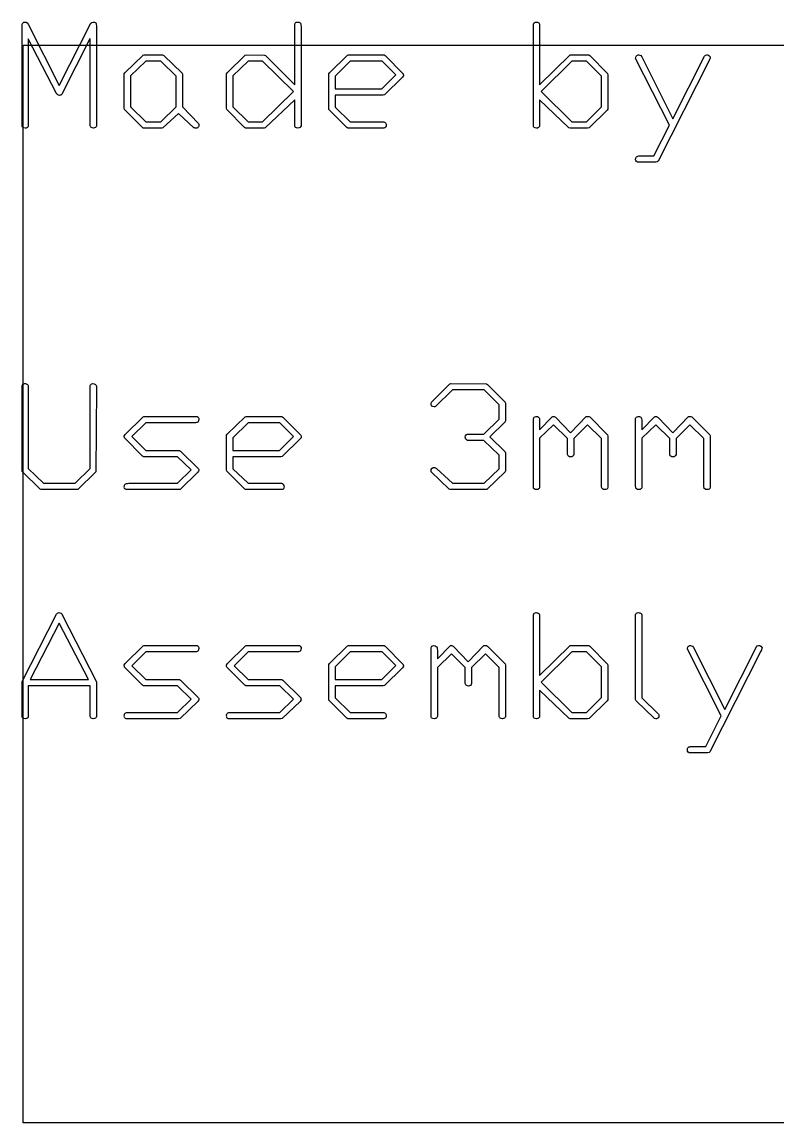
# Model space of a CAD drawing. Header units: millimetres. Extents: x -2305 to 1184, y -190 to 1638.
# Drawn here: x -1755.9 to -1711.5, y 612.7 to 677.5 of the extents above; entities that cross this region are included whole.
import ezdxf

# ---------------------------------------------------------------- set-up
doc = ezdxf.new("R2010")
doc.units = ezdxf.units.MM

msp = doc.modelspace()

# ---------------------------------------------------------------- linework, layer by layer
at = {"color": 7, "linetype": 'Continuous'}
for p, q in [((-1755.869, 676.114), (-1503.14, 676.114)), ((-1755.869, 612.731), (-1755.869, 676.114)), ((-1503.14, 612.731), (-1755.869, 612.731))]:
    msp.add_line(p, q, dxfattribs=at)
at = {"color": 7, "linetype": 'Continuous', "flags": 128}
for points in [[(-1755.64, 677.414), (-1755.587, 677.346), (-1755.587, 677.346), (-1753.758, 673.736), (-1753.758, 673.736), (-1751.892, 677.397), (-1751.892, 677.397), (-1751.833, 677.44), (-1751.762, 677.465), (-1751.762, 677.465), (-1751.688, 677.453), (-1751.606, 677.414), (-1751.606, 677.414), (-1751.587, 677.375), (-1751.573, 677.316), (-1751.565, 677.236), (-1751.563, 677.136), (-1751.563, 677.136), (-1751.563, 671.364), (-1751.563, 671.364), (-1751.585, 671.305), (-1751.622, 671.262), (-1751.678, 671.236), (-1751.748, 671.228), (-1751.748, 671.228), (-1751.822, 671.239), (-1751.882, 671.27), (-1751.905, 671.295), (-1751.921, 671.328), (-1751.931, 671.367), (-1751.934, 671.414), (-1751.934, 671.414), (-1751.934, 676.486), (-1751.934, 676.486), (-1751.96, 676.469), (-1751.96, 676.469), (-1753.602, 673.229), (-1753.602, 673.229), (-1753.63, 673.196), (-1753.663, 673.173), (-1753.699, 673.158), (-1753.74, 673.153), (-1753.74, 673.153), (-1753.797, 673.16), (-1753.846, 673.181), (-1753.888, 673.214), (-1753.921, 673.263), (-1753.921, 673.263), (-1755.572, 676.486), (-1755.572, 676.486), (-1755.572, 671.363), (-1755.572, 671.363), (-1755.582, 671.33), (-1755.601, 671.3), (-1755.63, 671.271), (-1755.67, 671.246), (-1755.67, 671.246), (-1755.705, 671.233), (-1755.758, 671.228), (-1755.758, 671.228), (-1755.836, 671.237), (-1755.895, 671.266), (-1755.916, 671.29), (-1755.931, 671.322), (-1755.94, 671.364), (-1755.944, 671.414), (-1755.944, 671.414), (-1755.944, 677.339), (-1755.944, 677.339), (-1755.919, 677.388), (-1755.882, 677.425), (-1755.832, 677.451), (-1755.77, 677.465), (-1755.77, 677.465), (-1755.698, 677.453), (-1755.64, 677.414)], [(-1739.589, 677.419), (-1739.564, 677.389), (-1739.548, 677.343), (-1739.538, 677.284), (-1739.534, 677.211), (-1739.534, 677.211), (-1739.534, 671.364), (-1739.534, 671.364), (-1739.556, 671.305), (-1739.593, 671.262), (-1739.649, 671.236), (-1739.72, 671.228), (-1739.72, 671.228), (-1739.793, 671.239), (-1739.853, 671.27), (-1739.876, 671.294), (-1739.893, 671.327), (-1739.902, 671.365), (-1739.905, 671.411), (-1739.905, 671.411), (-1739.905, 672.899), (-1739.905, 672.899), (-1741.646, 671.236), (-1741.646, 671.236), (-1741.707, 671.228), (-1741.707, 671.228), (-1742.798, 671.228), (-1742.798, 671.228), (-1742.85, 671.262), (-1742.85, 671.262), (-1743.907, 672.312), (-1743.907, 672.312), (-1743.915, 672.396), (-1743.915, 672.396), (-1743.915, 674.426), (-1743.915, 674.426), (-1743.88, 674.486), (-1743.88, 674.486), (-1742.815, 675.517), (-1742.815, 675.517), (-1742.728, 675.535), (-1742.728, 675.535), (-1741.69, 675.525), (-1741.69, 675.525), (-1741.62, 675.5), (-1741.62, 675.5), (-1739.905, 673.77), (-1739.905, 673.77), (-1739.905, 677.354), (-1739.905, 677.354), (-1739.88, 677.396), (-1739.848, 677.429), (-1739.813, 677.451), (-1739.77, 677.465), (-1739.77, 677.465), (-1739.71, 677.463), (-1739.661, 677.454), (-1739.62, 677.44), (-1739.589, 677.419)], [(-1725.554, 677.418), (-1725.531, 677.388), (-1725.513, 677.342), (-1725.504, 677.283), (-1725.501, 677.209), (-1725.501, 677.209), (-1725.501, 673.779), (-1725.501, 673.779), (-1723.699, 675.535), (-1723.699, 675.535), (-1722.616, 675.527), (-1722.616, 675.527), (-1722.556, 675.492), (-1722.556, 675.492), (-1721.508, 674.443), (-1721.508, 674.443), (-1721.491, 674.366), (-1721.491, 674.366), (-1721.491, 672.345), (-1721.491, 672.345), (-1721.526, 672.277), (-1721.526, 672.277), (-1722.591, 671.236), (-1722.591, 671.236), (-1722.678, 671.228), (-1722.678, 671.228), (-1723.716, 671.228), (-1723.716, 671.228), (-1723.786, 671.253), (-1723.786, 671.253), (-1725.501, 672.899), (-1725.501, 672.899), (-1725.501, 671.362), (-1725.501, 671.362), (-1725.51, 671.329), (-1725.53, 671.299), (-1725.559, 671.27), (-1725.598, 671.244), (-1725.598, 671.244), (-1725.633, 671.233), (-1725.686, 671.228), (-1725.686, 671.228), (-1725.764, 671.237), (-1725.823, 671.266), (-1725.844, 671.29), (-1725.859, 671.323), (-1725.868, 671.364), (-1725.872, 671.415), (-1725.872, 671.415), (-1725.872, 677.347), (-1725.872, 677.347), (-1725.85, 677.392), (-1725.816, 677.427), (-1725.774, 677.451), (-1725.721, 677.465), (-1725.721, 677.465), (-1725.668, 677.462), (-1725.621, 677.454), (-1725.584, 677.439), (-1725.554, 677.418)], [(-1747.602, 675.501), (-1746.531, 674.451), (-1746.531, 674.451), (-1746.514, 674.4), (-1746.514, 674.4), (-1746.514, 672.473), (-1746.514, 672.473), (-1745.568, 671.493), (-1745.568, 671.493), (-1745.548, 671.431), (-1745.543, 671.399), (-1745.543, 671.399), (-1745.545, 671.37), (-1745.551, 671.348), (-1745.551, 671.348), (-1745.57, 671.305), (-1745.596, 671.271), (-1745.627, 671.246), (-1745.664, 671.228), (-1745.664, 671.228), (-1745.724, 671.229), (-1745.77, 671.233), (-1745.806, 671.237), (-1745.829, 671.244), (-1745.829, 671.244), (-1746.733, 672.096), (-1746.733, 672.096), (-1747.653, 671.236), (-1747.653, 671.236), (-1747.714, 671.228), (-1747.714, 671.228), (-1748.809, 671.228), (-1748.809, 671.228), (-1748.861, 671.262), (-1748.861, 671.262), (-1749.921, 672.312), (-1749.921, 672.312), (-1749.929, 672.396), (-1749.929, 672.396), (-1749.929, 674.426), (-1749.929, 674.426), (-1749.894, 674.486), (-1749.894, 674.486), (-1748.814, 675.517), (-1748.814, 675.517), (-1748.761, 675.535), (-1748.761, 675.535), (-1747.673, 675.527), (-1747.673, 675.527), (-1747.602, 675.501)], [(-1734.582, 675.492), (-1733.531, 674.424), (-1733.531, 674.424), (-1733.519, 674.397), (-1733.514, 674.347), (-1733.514, 674.347), (-1733.516, 674.304), (-1733.522, 674.277), (-1733.522, 674.277), (-1733.566, 674.217), (-1733.566, 674.217), (-1734.624, 673.176), (-1734.624, 673.176), (-1734.711, 673.159), (-1734.711, 673.159), (-1737.529, 673.159), (-1737.529, 673.159), (-1737.529, 672.449), (-1737.529, 672.449), (-1736.636, 671.599), (-1736.636, 671.599), (-1734.66, 671.599), (-1734.66, 671.599), (-1734.617, 671.581), (-1734.582, 671.559), (-1734.558, 671.534), (-1734.543, 671.507), (-1734.527, 671.454), (-1734.521, 671.414), (-1734.521, 671.414), (-1734.529, 671.333), (-1734.556, 671.275), (-1734.599, 671.24), (-1734.66, 671.228), (-1734.66, 671.228), (-1736.78, 671.228), (-1736.78, 671.228), (-1736.832, 671.262), (-1736.832, 671.262), (-1737.892, 672.312), (-1737.892, 672.312), (-1737.901, 672.396), (-1737.901, 672.396), (-1737.901, 674.426), (-1737.901, 674.426), (-1737.866, 674.486), (-1737.866, 674.486), (-1736.797, 675.517), (-1736.797, 675.517), (-1736.745, 675.535), (-1736.745, 675.535), (-1734.643, 675.527), (-1734.643, 675.527), (-1734.582, 675.492)], [(-1719.554, 675.492), (-1719.501, 675.414), (-1719.501, 675.414), (-1717.659, 671.775), (-1717.659, 671.775), (-1715.798, 675.457), (-1715.798, 675.457), (-1715.743, 675.507), (-1715.668, 675.535), (-1715.668, 675.535), (-1715.601, 675.528), (-1715.546, 675.505), (-1715.504, 675.467), (-1715.477, 675.415), (-1715.477, 675.415), (-1715.464, 675.409), (-1715.459, 675.402), (-1715.464, 675.392), (-1715.477, 675.38), (-1715.477, 675.38), (-1715.477, 675.365), (-1715.477, 675.355), (-1715.477, 675.355), (-1715.48, 675.329), (-1715.489, 675.297), (-1715.506, 675.257), (-1715.529, 675.21), (-1715.529, 675.21), (-1718.53, 669.284), (-1718.53, 669.284), (-1718.584, 669.248), (-1718.66, 669.223), (-1718.66, 669.223), (-1719.745, 669.223), (-1719.745, 669.223), (-1719.81, 669.267), (-1719.849, 669.329), (-1719.849, 669.329), (-1719.855, 669.36), (-1719.857, 669.4), (-1719.857, 669.4), (-1719.854, 669.445), (-1719.844, 669.486), (-1719.826, 669.518), (-1719.802, 669.546), (-1719.768, 669.567), (-1719.722, 669.583), (-1719.665, 669.591), (-1719.596, 669.595), (-1719.596, 669.595), (-1718.78, 669.595), (-1718.78, 669.595), (-1717.868, 671.392), (-1717.868, 671.392), (-1719.857, 675.312), (-1719.857, 675.312), (-1719.845, 675.405), (-1719.805, 675.474), (-1719.777, 675.501), (-1719.744, 675.52), (-1719.708, 675.531), (-1719.666, 675.535), (-1719.666, 675.535), (-1719.612, 675.524), (-1719.554, 675.492)], [(-1746.885, 674.29), (-1747.788, 675.163), (-1747.788, 675.163), (-1748.655, 675.163), (-1748.655, 675.163), (-1749.558, 674.298), (-1749.558, 674.298), (-1749.558, 672.473), (-1749.558, 672.473), (-1748.655, 671.599), (-1748.655, 671.599), (-1747.788, 671.599), (-1747.788, 671.599), (-1746.885, 672.482), (-1746.885, 672.482), (-1746.885, 674.29)], [(-1739.98, 673.381), (-1741.792, 675.163), (-1741.792, 675.163), (-1742.65, 675.163), (-1742.65, 675.163), (-1743.544, 674.298), (-1743.544, 674.298), (-1743.544, 672.473), (-1743.544, 672.473), (-1742.65, 671.599), (-1742.65, 671.599), (-1741.801, 671.599), (-1741.801, 671.599), (-1739.98, 673.381)], [(-1733.957, 674.351), (-1734.772, 675.163), (-1734.772, 675.163), (-1736.636, 675.163), (-1736.636, 675.163), (-1737.529, 674.282), (-1737.529, 674.282), (-1737.529, 673.53), (-1737.529, 673.53), (-1734.781, 673.53), (-1734.781, 673.53), (-1733.957, 674.351)], [(-1721.862, 674.29), (-1722.754, 675.163), (-1722.754, 675.163), (-1723.611, 675.163), (-1723.611, 675.163), (-1725.421, 673.381), (-1725.421, 673.381), (-1723.611, 671.599), (-1723.611, 671.599), (-1722.754, 671.599), (-1722.754, 671.599), (-1721.862, 672.482), (-1721.862, 672.482), (-1721.862, 674.29)], [(-1755.626, 656.16), (-1755.603, 656.13), (-1755.585, 656.085), (-1755.576, 656.026), (-1755.572, 655.953), (-1755.572, 655.953), (-1755.572, 651.211), (-1755.572, 651.211), (-1754.683, 650.341), (-1754.683, 650.341), (-1752.824, 650.341), (-1752.824, 650.341), (-1751.934, 651.22), (-1751.934, 651.22), (-1751.934, 656.088), (-1751.934, 656.088), (-1751.909, 656.134), (-1751.874, 656.168), (-1751.833, 656.193), (-1751.783, 656.207), (-1751.783, 656.207), (-1751.695, 656.195), (-1751.625, 656.16), (-1751.598, 656.13), (-1751.578, 656.085), (-1751.566, 656.026), (-1751.563, 655.953), (-1751.563, 655.953), (-1751.598, 651.011), (-1751.598, 651.011), (-1752.665, 649.978), (-1752.665, 649.978), (-1752.751, 649.97), (-1752.751, 649.97), (-1754.824, 649.97), (-1754.824, 649.97), (-1754.876, 650.003), (-1754.876, 650.003), (-1755.926, 651.046), (-1755.926, 651.046), (-1755.944, 651.131), (-1755.944, 651.131), (-1755.944, 656.088), (-1755.944, 656.088), (-1755.922, 656.134), (-1755.888, 656.168), (-1755.846, 656.193), (-1755.793, 656.207), (-1755.793, 656.207), (-1755.739, 656.204), (-1755.693, 656.195), (-1755.656, 656.181), (-1755.626, 656.16)], [(-1728.573, 656.156), (-1727.523, 655.123), (-1727.523, 655.123), (-1727.505, 655.048), (-1727.505, 655.048), (-1727.505, 654.023), (-1727.505, 654.023), (-1727.531, 653.964), (-1727.531, 653.964), (-1728.429, 653.084), (-1728.429, 653.084), (-1727.531, 652.187), (-1727.531, 652.187), (-1727.505, 652.128), (-1727.505, 652.128), (-1727.505, 651.079), (-1727.505, 651.079), (-1727.531, 651.01), (-1727.531, 651.01), (-1728.601, 649.978), (-1728.601, 649.978), (-1728.688, 649.97), (-1728.688, 649.97), (-1730.765, 649.97), (-1730.765, 649.97), (-1730.817, 650.003), (-1730.817, 650.003), (-1731.878, 651.021), (-1731.878, 651.021), (-1731.884, 651.053), (-1731.886, 651.103), (-1731.886, 651.103), (-1731.884, 651.139), (-1731.878, 651.161), (-1731.878, 651.161), (-1731.851, 651.206), (-1731.814, 651.24), (-1731.769, 651.264), (-1731.713, 651.277), (-1731.713, 651.277), (-1731.672, 651.274), (-1731.633, 651.261), (-1731.597, 651.241), (-1731.566, 651.212), (-1731.566, 651.212), (-1730.631, 650.341), (-1730.631, 650.341), (-1728.769, 650.341), (-1728.769, 650.341), (-1727.877, 651.202), (-1727.877, 651.202), (-1727.877, 652.005), (-1727.877, 652.005), (-1728.775, 652.865), (-1728.775, 652.865), (-1729.741, 652.865), (-1729.741, 652.865), (-1729.801, 652.894), (-1729.844, 652.936), (-1729.871, 652.992), (-1729.879, 653.06), (-1729.879, 653.06), (-1729.864, 653.136), (-1729.819, 653.202), (-1729.819, 653.202), (-1729.793, 653.217), (-1729.761, 653.229), (-1729.72, 653.234), (-1729.671, 653.237), (-1729.671, 653.237), (-1728.775, 653.237), (-1728.775, 653.237), (-1727.877, 654.12), (-1727.877, 654.12), (-1727.877, 654.953), (-1727.877, 654.953), (-1728.769, 655.835), (-1728.769, 655.835), (-1730.631, 655.835), (-1730.631, 655.835), (-1731.618, 654.855), (-1731.618, 654.855), (-1731.665, 654.842), (-1731.704, 654.838), (-1731.704, 654.838), (-1731.775, 654.849), (-1731.834, 654.885), (-1731.857, 654.912), (-1731.873, 654.944), (-1731.883, 654.984), (-1731.886, 655.028), (-1731.886, 655.028), (-1731.869, 655.107), (-1731.869, 655.107), (-1730.801, 656.172), (-1730.801, 656.172), (-1730.733, 656.207), (-1730.733, 656.207), (-1728.633, 656.199), (-1728.633, 656.199), (-1728.573, 656.156)], [(-1745.645, 654.267), (-1745.59, 654.227), (-1745.548, 654.161), (-1745.548, 654.161), (-1745.55, 654.096), (-1745.555, 654.044), (-1745.564, 654.004), (-1745.575, 653.976), (-1745.575, 653.976), (-1745.602, 653.944), (-1745.64, 653.922), (-1745.689, 653.91), (-1745.749, 653.905), (-1745.749, 653.905), (-1748.667, 653.905), (-1748.667, 653.905), (-1749.486, 653.088), (-1749.486, 653.088), (-1748.662, 652.271), (-1748.662, 652.271), (-1746.676, 652.271), (-1746.676, 652.271), (-1746.616, 652.238), (-1746.616, 652.238), (-1745.566, 651.201), (-1745.566, 651.201), (-1745.553, 651.154), (-1745.548, 651.116), (-1745.548, 651.116), (-1745.553, 651.092), (-1745.566, 651.049), (-1745.566, 651.049), (-1745.609, 650.989), (-1745.609, 650.989), (-1746.652, 649.978), (-1746.652, 649.978), (-1746.739, 649.97), (-1746.739, 649.97), (-1749.825, 649.97), (-1749.825, 649.97), (-1749.857, 649.987), (-1749.885, 650.011), (-1749.91, 650.044), (-1749.929, 650.085), (-1749.929, 650.085), (-1749.921, 650.12), (-1749.929, 650.155), (-1749.929, 650.155), (-1749.926, 650.201), (-1749.917, 650.24), (-1749.9, 650.271), (-1749.877, 650.297), (-1749.845, 650.317), (-1749.798, 650.33), (-1749.74, 650.339), (-1749.668, 650.341), (-1749.668, 650.341), (-1746.804, 650.341), (-1746.804, 650.341), (-1745.986, 651.125), (-1745.986, 651.125), (-1746.803, 651.9), (-1746.803, 651.9), (-1748.791, 651.9), (-1748.791, 651.9), (-1748.853, 651.935), (-1748.853, 651.935), (-1749.912, 653.01), (-1749.912, 653.01), (-1749.925, 653.045), (-1749.929, 653.096), (-1749.929, 653.096), (-1749.927, 653.133), (-1749.92, 653.158), (-1749.92, 653.158), (-1749.868, 653.218), (-1749.868, 653.218), (-1748.824, 654.259), (-1748.824, 654.259), (-1748.771, 654.276), (-1748.771, 654.276), (-1745.645, 654.267)], [(-1740.597, 654.233), (-1739.546, 653.166), (-1739.546, 653.166), (-1739.533, 653.138), (-1739.528, 653.088), (-1739.528, 653.088), (-1739.531, 653.045), (-1739.536, 653.019), (-1739.536, 653.019), (-1739.58, 652.958), (-1739.58, 652.958), (-1740.639, 651.918), (-1740.639, 651.918), (-1740.726, 651.9), (-1740.726, 651.9), (-1743.544, 651.9), (-1743.544, 651.9), (-1743.544, 651.19), (-1743.544, 651.19), (-1742.65, 650.341), (-1742.65, 650.341), (-1740.675, 650.341), (-1740.675, 650.341), (-1740.632, 650.322), (-1740.597, 650.3), (-1740.572, 650.276), (-1740.557, 650.248), (-1740.541, 650.196), (-1740.535, 650.155), (-1740.535, 650.155), (-1740.543, 650.074), (-1740.57, 650.016), (-1740.613, 649.981), (-1740.675, 649.97), (-1740.675, 649.97), (-1742.794, 649.97), (-1742.794, 649.97), (-1742.846, 650.003), (-1742.846, 650.003), (-1743.907, 651.053), (-1743.907, 651.053), (-1743.915, 651.138), (-1743.915, 651.138), (-1743.915, 653.167), (-1743.915, 653.167), (-1743.88, 653.227), (-1743.88, 653.227), (-1742.812, 654.259), (-1742.812, 654.259), (-1742.759, 654.276), (-1742.759, 654.276), (-1740.657, 654.268), (-1740.657, 654.268), (-1740.597, 654.233)], [(-1739.971, 653.093), (-1740.786, 653.905), (-1740.786, 653.905), (-1742.65, 653.905), (-1742.65, 653.905), (-1743.544, 653.023), (-1743.544, 653.023), (-1743.544, 652.271), (-1743.544, 652.271), (-1740.795, 652.271), (-1740.795, 652.271), (-1739.971, 653.093)], [(-1724.548, 654.212), (-1723.681, 653.307), (-1723.681, 653.307), (-1722.764, 654.276), (-1722.764, 654.276), (-1722.746, 654.276), (-1722.712, 654.276), (-1722.712, 654.276), (-1722.666, 654.276), (-1722.616, 654.276), (-1722.616, 654.276), (-1722.556, 654.243), (-1722.556, 654.243), (-1721.508, 653.191), (-1721.508, 653.191), (-1721.491, 653.114), (-1721.491, 653.114), (-1721.491, 650.107), (-1721.491, 650.107), (-1721.513, 650.046), (-1721.55, 650.004), (-1721.606, 649.978), (-1721.677, 649.97), (-1721.677, 649.97), (-1721.75, 649.98), (-1721.81, 650.011), (-1721.833, 650.036), (-1721.85, 650.068), (-1721.859, 650.108), (-1721.862, 650.154), (-1721.862, 650.154), (-1721.862, 652.984), (-1721.862, 652.984), (-1722.679, 653.781), (-1722.679, 653.781), (-1723.496, 652.986), (-1723.496, 652.986), (-1723.496, 652.038), (-1723.496, 652.038), (-1723.517, 651.976), (-1723.553, 651.93), (-1723.605, 651.904), (-1723.672, 651.894), (-1723.672, 651.894), (-1723.736, 651.906), (-1723.801, 651.941), (-1723.83, 651.967), (-1723.851, 652.003), (-1723.862, 652.046), (-1723.867, 652.097), (-1723.867, 652.097), (-1723.867, 652.977), (-1723.867, 652.977), (-1724.679, 653.781), (-1724.679, 653.781), (-1725.501, 652.992), (-1725.501, 652.992), (-1725.501, 650.104), (-1725.501, 650.104), (-1725.51, 650.072), (-1725.53, 650.042), (-1725.559, 650.013), (-1725.598, 649.986), (-1725.598, 649.986), (-1725.633, 649.974), (-1725.686, 649.97), (-1725.686, 649.97), (-1725.764, 649.979), (-1725.823, 650.008), (-1725.844, 650.031), (-1725.859, 650.065), (-1725.868, 650.107), (-1725.872, 650.158), (-1725.872, 650.158), (-1725.872, 654.149), (-1725.872, 654.149), (-1725.852, 654.192), (-1725.818, 654.227), (-1725.772, 654.255), (-1725.713, 654.276), (-1725.713, 654.276), (-1725.636, 654.263), (-1725.567, 654.225), (-1725.538, 654.193), (-1725.517, 654.144), (-1725.505, 654.08), (-1725.501, 654), (-1725.501, 654), (-1725.501, 653.493), (-1725.501, 653.493), (-1724.756, 654.258), (-1724.756, 654.258), (-1724.729, 654.272), (-1724.686, 654.276), (-1724.686, 654.276), (-1724.646, 654.273), (-1724.608, 654.26), (-1724.576, 654.24), (-1724.548, 654.212)], [(-1718.534, 654.212), (-1717.667, 653.307), (-1717.667, 653.307), (-1716.749, 654.276), (-1716.749, 654.276), (-1716.732, 654.276), (-1716.697, 654.276), (-1716.697, 654.276), (-1716.652, 654.276), (-1716.602, 654.276), (-1716.602, 654.276), (-1716.542, 654.243), (-1716.542, 654.243), (-1715.494, 653.191), (-1715.494, 653.191), (-1715.477, 653.114), (-1715.477, 653.114), (-1715.477, 650.107), (-1715.477, 650.107), (-1715.499, 650.046), (-1715.536, 650.004), (-1715.592, 649.978), (-1715.662, 649.97), (-1715.662, 649.97), (-1715.735, 649.98), (-1715.796, 650.011), (-1715.819, 650.036), (-1715.835, 650.068), (-1715.844, 650.108), (-1715.848, 650.154), (-1715.848, 650.154), (-1715.848, 652.984), (-1715.848, 652.984), (-1716.665, 653.781), (-1716.665, 653.781), (-1717.481, 652.986), (-1717.481, 652.986), (-1717.481, 652.038), (-1717.481, 652.038), (-1717.502, 651.976), (-1717.538, 651.93), (-1717.59, 651.904), (-1717.658, 651.894), (-1717.658, 651.894), (-1717.722, 651.906), (-1717.787, 651.941), (-1717.816, 651.967), (-1717.836, 652.003), (-1717.848, 652.046), (-1717.853, 652.097), (-1717.853, 652.097), (-1717.853, 652.977), (-1717.853, 652.977), (-1718.665, 653.781), (-1718.665, 653.781), (-1719.486, 652.992), (-1719.486, 652.992), (-1719.486, 650.104), (-1719.486, 650.104), (-1719.496, 650.072), (-1719.515, 650.042), (-1719.544, 650.013), (-1719.584, 649.986), (-1719.584, 649.986), (-1719.618, 649.974), (-1719.672, 649.97), (-1719.672, 649.97), (-1719.75, 649.979), (-1719.809, 650.008), (-1719.83, 650.031), (-1719.845, 650.065), (-1719.854, 650.107), (-1719.857, 650.158), (-1719.857, 650.158), (-1719.857, 654.149), (-1719.857, 654.149), (-1719.838, 654.192), (-1719.804, 654.227), (-1719.758, 654.255), (-1719.699, 654.276), (-1719.699, 654.276), (-1719.622, 654.263), (-1719.552, 654.225), (-1719.523, 654.193), (-1719.502, 654.144), (-1719.491, 654.08), (-1719.486, 654), (-1719.486, 654), (-1719.486, 653.493), (-1719.486, 653.493), (-1718.741, 654.258), (-1718.741, 654.258), (-1718.715, 654.272), (-1718.672, 654.276), (-1718.672, 654.276), (-1718.631, 654.273), (-1718.594, 654.26), (-1718.562, 654.24), (-1718.534, 654.212)], [(-1753.597, 642.644), (-1751.563, 638.666), (-1751.563, 638.666), (-1751.563, 636.635), (-1751.563, 636.635), (-1751.585, 636.576), (-1751.623, 636.533), (-1751.68, 636.508), (-1751.753, 636.5), (-1751.753, 636.5), (-1751.826, 636.509), (-1751.884, 636.537), (-1751.906, 636.56), (-1751.921, 636.593), (-1751.931, 636.634), (-1751.934, 636.684), (-1751.934, 636.684), (-1751.934, 638.43), (-1751.934, 638.43), (-1755.572, 638.43), (-1755.572, 638.43), (-1755.572, 636.634), (-1755.572, 636.634), (-1755.585, 636.595), (-1755.605, 636.562), (-1755.634, 636.536), (-1755.67, 636.516), (-1755.67, 636.516), (-1755.705, 636.504), (-1755.758, 636.5), (-1755.758, 636.5), (-1755.836, 636.509), (-1755.895, 636.538), (-1755.916, 636.561), (-1755.931, 636.594), (-1755.94, 636.635), (-1755.944, 636.685), (-1755.944, 636.685), (-1755.944, 636.779), (-1755.944, 636.779), (-1755.944, 638.683), (-1755.944, 638.683), (-1753.918, 642.652), (-1753.918, 642.652), (-1753.896, 642.676), (-1753.866, 642.699), (-1753.826, 642.719), (-1753.779, 642.737), (-1753.779, 642.737), (-1753.716, 642.731), (-1753.664, 642.714), (-1753.624, 642.685), (-1753.597, 642.644)], [(-1725.554, 642.689), (-1725.531, 642.659), (-1725.513, 642.614), (-1725.504, 642.555), (-1725.501, 642.48), (-1725.501, 642.48), (-1725.501, 639.051), (-1725.501, 639.051), (-1723.699, 640.806), (-1723.699, 640.806), (-1722.616, 640.798), (-1722.616, 640.798), (-1722.556, 640.763), (-1722.556, 640.763), (-1721.508, 639.715), (-1721.508, 639.715), (-1721.491, 639.638), (-1721.491, 639.638), (-1721.491, 637.617), (-1721.491, 637.617), (-1721.526, 637.549), (-1721.526, 637.549), (-1722.591, 636.508), (-1722.591, 636.508), (-1722.678, 636.5), (-1722.678, 636.5), (-1723.716, 636.5), (-1723.716, 636.5), (-1723.786, 636.524), (-1723.786, 636.524), (-1725.501, 638.17), (-1725.501, 638.17), (-1725.501, 636.633), (-1725.501, 636.633), (-1725.51, 636.601), (-1725.53, 636.57), (-1725.559, 636.541), (-1725.598, 636.516), (-1725.598, 636.516), (-1725.633, 636.504), (-1725.686, 636.5), (-1725.686, 636.5), (-1725.764, 636.509), (-1725.823, 636.538), (-1725.844, 636.561), (-1725.859, 636.595), (-1725.868, 636.635), (-1725.872, 636.687), (-1725.872, 636.687), (-1725.872, 642.618), (-1725.872, 642.618), (-1725.85, 642.664), (-1725.816, 642.699), (-1725.774, 642.723), (-1725.721, 642.737), (-1725.721, 642.737), (-1725.668, 642.733), (-1725.621, 642.725), (-1725.584, 642.71), (-1725.554, 642.689)], [(-1719.54, 642.69), (-1719.516, 642.66), (-1719.499, 642.615), (-1719.49, 642.556), (-1719.486, 642.483), (-1719.486, 642.483), (-1719.486, 637.728), (-1719.486, 637.728), (-1718.511, 636.762), (-1718.511, 636.762), (-1718.491, 636.72), (-1718.485, 636.677), (-1718.485, 636.677), (-1718.497, 636.613), (-1718.533, 636.554), (-1718.559, 636.53), (-1718.592, 636.514), (-1718.631, 636.503), (-1718.676, 636.5), (-1718.676, 636.5), (-1718.754, 636.508), (-1718.754, 636.508), (-1719.832, 637.559), (-1719.832, 637.559), (-1719.857, 637.626), (-1719.857, 637.626), (-1719.857, 642.618), (-1719.857, 642.618), (-1719.835, 642.664), (-1719.802, 642.699), (-1719.76, 642.723), (-1719.707, 642.737), (-1719.707, 642.737), (-1719.653, 642.735), (-1719.607, 642.725), (-1719.57, 642.711), (-1719.54, 642.69)], [(-1755.466, 638.802), (-1752.035, 638.802), (-1752.035, 638.802), (-1753.754, 642.113), (-1753.754, 642.113), (-1755.466, 638.802)], [(-1745.645, 640.797), (-1745.59, 640.758), (-1745.548, 640.691), (-1745.548, 640.691), (-1745.55, 640.626), (-1745.555, 640.574), (-1745.564, 640.534), (-1745.575, 640.506), (-1745.575, 640.506), (-1745.602, 640.474), (-1745.64, 640.452), (-1745.689, 640.44), (-1745.749, 640.435), (-1745.749, 640.435), (-1748.667, 640.435), (-1748.667, 640.435), (-1749.486, 639.618), (-1749.486, 639.618), (-1748.662, 638.802), (-1748.662, 638.802), (-1746.676, 638.802), (-1746.676, 638.802), (-1746.616, 638.768), (-1746.616, 638.768), (-1745.566, 637.731), (-1745.566, 637.731), (-1745.553, 637.684), (-1745.548, 637.646), (-1745.548, 637.646), (-1745.553, 637.622), (-1745.566, 637.579), (-1745.566, 637.579), (-1745.609, 637.52), (-1745.609, 637.52), (-1746.652, 636.508), (-1746.652, 636.508), (-1746.739, 636.5), (-1746.739, 636.5), (-1749.825, 636.5), (-1749.825, 636.5), (-1749.857, 636.517), (-1749.885, 636.541), (-1749.91, 636.574), (-1749.929, 636.615), (-1749.929, 636.615), (-1749.921, 636.651), (-1749.929, 636.685), (-1749.929, 636.685), (-1749.926, 636.731), (-1749.917, 636.77), (-1749.9, 636.801), (-1749.877, 636.827), (-1749.845, 636.847), (-1749.798, 636.861), (-1749.74, 636.869), (-1749.668, 636.871), (-1749.668, 636.871), (-1746.804, 636.871), (-1746.804, 636.871), (-1745.986, 637.655), (-1745.986, 637.655), (-1746.803, 638.43), (-1746.803, 638.43), (-1748.791, 638.43), (-1748.791, 638.43), (-1748.853, 638.465), (-1748.853, 638.465), (-1749.912, 639.541), (-1749.912, 639.541), (-1749.925, 639.575), (-1749.929, 639.626), (-1749.929, 639.626), (-1749.927, 639.664), (-1749.92, 639.688), (-1749.92, 639.688), (-1749.868, 639.748), (-1749.868, 639.748), (-1748.824, 640.789), (-1748.824, 640.789), (-1748.771, 640.806), (-1748.771, 640.806), (-1745.645, 640.797)], [(-1739.63, 640.797), (-1739.576, 640.758), (-1739.534, 640.691), (-1739.534, 640.691), (-1739.535, 640.626), (-1739.541, 640.574), (-1739.549, 640.534), (-1739.561, 640.506), (-1739.561, 640.506), (-1739.587, 640.474), (-1739.626, 640.452), (-1739.674, 640.44), (-1739.735, 640.435), (-1739.735, 640.435), (-1742.653, 640.435), (-1742.653, 640.435), (-1743.472, 639.618), (-1743.472, 639.618), (-1742.648, 638.802), (-1742.648, 638.802), (-1740.662, 638.802), (-1740.662, 638.802), (-1740.601, 638.768), (-1740.601, 638.768), (-1739.551, 637.731), (-1739.551, 637.731), (-1739.539, 637.684), (-1739.534, 637.646), (-1739.534, 637.646), (-1739.539, 637.622), (-1739.551, 637.579), (-1739.551, 637.579), (-1739.594, 637.52), (-1739.594, 637.52), (-1740.637, 636.508), (-1740.637, 636.508), (-1740.724, 636.5), (-1740.724, 636.5), (-1743.81, 636.5), (-1743.81, 636.5), (-1743.843, 636.517), (-1743.871, 636.541), (-1743.895, 636.574), (-1743.915, 636.615), (-1743.915, 636.615), (-1743.907, 636.651), (-1743.915, 636.685), (-1743.915, 636.685), (-1743.911, 636.731), (-1743.902, 636.77), (-1743.886, 636.801), (-1743.863, 636.827), (-1743.83, 636.847), (-1743.784, 636.861), (-1743.726, 636.869), (-1743.654, 636.871), (-1743.654, 636.871), (-1740.789, 636.871), (-1740.789, 636.871), (-1739.971, 637.655), (-1739.971, 637.655), (-1740.788, 638.43), (-1740.788, 638.43), (-1742.777, 638.43), (-1742.777, 638.43), (-1742.838, 638.465), (-1742.838, 638.465), (-1743.898, 639.541), (-1743.898, 639.541), (-1743.91, 639.575), (-1743.915, 639.626), (-1743.915, 639.626), (-1743.913, 639.664), (-1743.906, 639.688), (-1743.906, 639.688), (-1743.853, 639.748), (-1743.853, 639.748), (-1742.809, 640.789), (-1742.809, 640.789), (-1742.757, 640.806), (-1742.757, 640.806), (-1739.63, 640.797)], [(-1734.582, 640.763), (-1733.531, 639.696), (-1733.531, 639.696), (-1733.519, 639.668), (-1733.514, 639.618), (-1733.514, 639.618), (-1733.516, 639.575), (-1733.522, 639.549), (-1733.522, 639.549), (-1733.566, 639.488), (-1733.566, 639.488), (-1734.624, 638.448), (-1734.624, 638.448), (-1734.711, 638.43), (-1734.711, 638.43), (-1737.529, 638.43), (-1737.529, 638.43), (-1737.529, 637.72), (-1737.529, 637.72), (-1736.636, 636.871), (-1736.636, 636.871), (-1734.66, 636.871), (-1734.66, 636.871), (-1734.617, 636.852), (-1734.582, 636.83), (-1734.558, 636.806), (-1734.543, 636.778), (-1734.527, 636.726), (-1734.521, 636.685), (-1734.521, 636.685), (-1734.529, 636.604), (-1734.556, 636.546), (-1734.599, 636.511), (-1734.66, 636.5), (-1734.66, 636.5), (-1736.78, 636.5), (-1736.78, 636.5), (-1736.832, 636.533), (-1736.832, 636.533), (-1737.892, 637.583), (-1737.892, 637.583), (-1737.901, 637.668), (-1737.901, 637.668), (-1737.901, 639.697), (-1737.901, 639.697), (-1737.866, 639.757), (-1737.866, 639.757), (-1736.797, 640.789), (-1736.797, 640.789), (-1736.745, 640.806), (-1736.745, 640.806), (-1734.643, 640.798), (-1734.643, 640.798), (-1734.582, 640.763)], [(-1733.957, 639.623), (-1734.772, 640.435), (-1734.772, 640.435), (-1736.636, 640.435), (-1736.636, 640.435), (-1737.529, 639.553), (-1737.529, 639.553), (-1737.529, 638.802), (-1737.529, 638.802), (-1734.781, 638.802), (-1734.781, 638.802), (-1733.957, 639.623)], [(-1730.562, 640.742), (-1729.696, 639.838), (-1729.696, 639.838), (-1728.778, 640.806), (-1728.778, 640.806), (-1728.761, 640.806), (-1728.726, 640.806), (-1728.726, 640.806), (-1728.681, 640.806), (-1728.631, 640.806), (-1728.631, 640.806), (-1728.57, 640.773), (-1728.57, 640.773), (-1727.523, 639.722), (-1727.523, 639.722), (-1727.505, 639.644), (-1727.505, 639.644), (-1727.505, 636.637), (-1727.505, 636.637), (-1727.527, 636.576), (-1727.565, 636.535), (-1727.62, 636.508), (-1727.691, 636.5), (-1727.691, 636.5), (-1727.764, 636.51), (-1727.824, 636.541), (-1727.848, 636.566), (-1727.864, 636.598), (-1727.873, 636.638), (-1727.877, 636.684), (-1727.877, 636.684), (-1727.877, 639.514), (-1727.877, 639.514), (-1728.693, 640.311), (-1728.693, 640.311), (-1729.51, 639.516), (-1729.51, 639.516), (-1729.51, 638.568), (-1729.51, 638.568), (-1729.531, 638.506), (-1729.567, 638.46), (-1729.619, 638.434), (-1729.686, 638.424), (-1729.686, 638.424), (-1729.75, 638.436), (-1729.815, 638.471), (-1729.844, 638.498), (-1729.865, 638.534), (-1729.877, 638.576), (-1729.881, 638.627), (-1729.881, 638.627), (-1729.881, 639.507), (-1729.881, 639.507), (-1730.694, 640.311), (-1730.694, 640.311), (-1731.515, 639.522), (-1731.515, 639.522), (-1731.515, 636.634), (-1731.515, 636.634), (-1731.524, 636.602), (-1731.544, 636.572), (-1731.573, 636.543), (-1731.612, 636.516), (-1731.612, 636.516), (-1731.647, 636.504), (-1731.701, 636.5), (-1731.701, 636.5), (-1731.778, 636.509), (-1731.837, 636.538), (-1731.858, 636.561), (-1731.873, 636.595), (-1731.883, 636.637), (-1731.886, 636.688), (-1731.886, 636.688), (-1731.886, 640.679), (-1731.886, 640.679), (-1731.866, 640.722), (-1731.833, 640.758), (-1731.786, 640.785), (-1731.727, 640.806), (-1731.727, 640.806), (-1731.651, 640.794), (-1731.581, 640.755), (-1731.552, 640.723), (-1731.531, 640.674), (-1731.52, 640.61), (-1731.515, 640.53), (-1731.515, 640.53), (-1731.515, 640.023), (-1731.515, 640.023), (-1730.77, 640.788), (-1730.77, 640.788), (-1730.743, 640.802), (-1730.7, 640.806), (-1730.7, 640.806), (-1730.66, 640.803), (-1730.623, 640.79), (-1730.59, 640.77), (-1730.562, 640.742)], [(-1721.862, 639.561), (-1722.754, 640.435), (-1722.754, 640.435), (-1723.611, 640.435), (-1723.611, 640.435), (-1725.421, 638.653), (-1725.421, 638.653), (-1723.611, 636.871), (-1723.611, 636.871), (-1722.754, 636.871), (-1722.754, 636.871), (-1721.862, 637.754), (-1721.862, 637.754), (-1721.862, 639.561)], [(-1716.509, 640.763), (-1716.457, 640.686), (-1716.457, 640.686), (-1714.615, 637.046), (-1714.615, 637.046), (-1712.754, 640.729), (-1712.754, 640.729), (-1712.699, 640.778), (-1712.624, 640.806), (-1712.624, 640.806), (-1712.556, 640.799), (-1712.502, 640.776), (-1712.46, 640.739), (-1712.432, 640.687), (-1712.432, 640.687), (-1712.42, 640.681), (-1712.415, 640.674), (-1712.42, 640.664), (-1712.432, 640.652), (-1712.432, 640.652), (-1712.432, 640.637), (-1712.432, 640.626), (-1712.432, 640.626), (-1712.436, 640.601), (-1712.445, 640.568), (-1712.461, 640.529), (-1712.485, 640.481), (-1712.485, 640.481), (-1715.486, 634.555), (-1715.486, 634.555), (-1715.539, 634.519), (-1715.616, 634.495), (-1715.616, 634.495), (-1716.701, 634.495), (-1716.701, 634.495), (-1716.766, 634.539), (-1716.805, 634.601), (-1716.805, 634.601), (-1716.811, 634.632), (-1716.813, 634.671), (-1716.813, 634.671), (-1716.81, 634.717), (-1716.799, 634.757), (-1716.782, 634.79), (-1716.757, 634.817), (-1716.724, 634.838), (-1716.677, 634.855), (-1716.621, 634.863), (-1716.552, 634.866), (-1716.552, 634.866), (-1715.735, 634.866), (-1715.735, 634.866), (-1714.823, 636.663), (-1714.823, 636.663), (-1716.813, 640.584), (-1716.813, 640.584), (-1716.8, 640.676), (-1716.761, 640.746), (-1716.733, 640.773), (-1716.699, 640.791), (-1716.664, 640.803), (-1716.622, 640.806), (-1716.622, 640.806), (-1716.567, 640.796), (-1716.509, 640.763)]]:
    msp.add_lwpolyline(points, dxfattribs=at)

doc.saveas('drawing.dxf')
